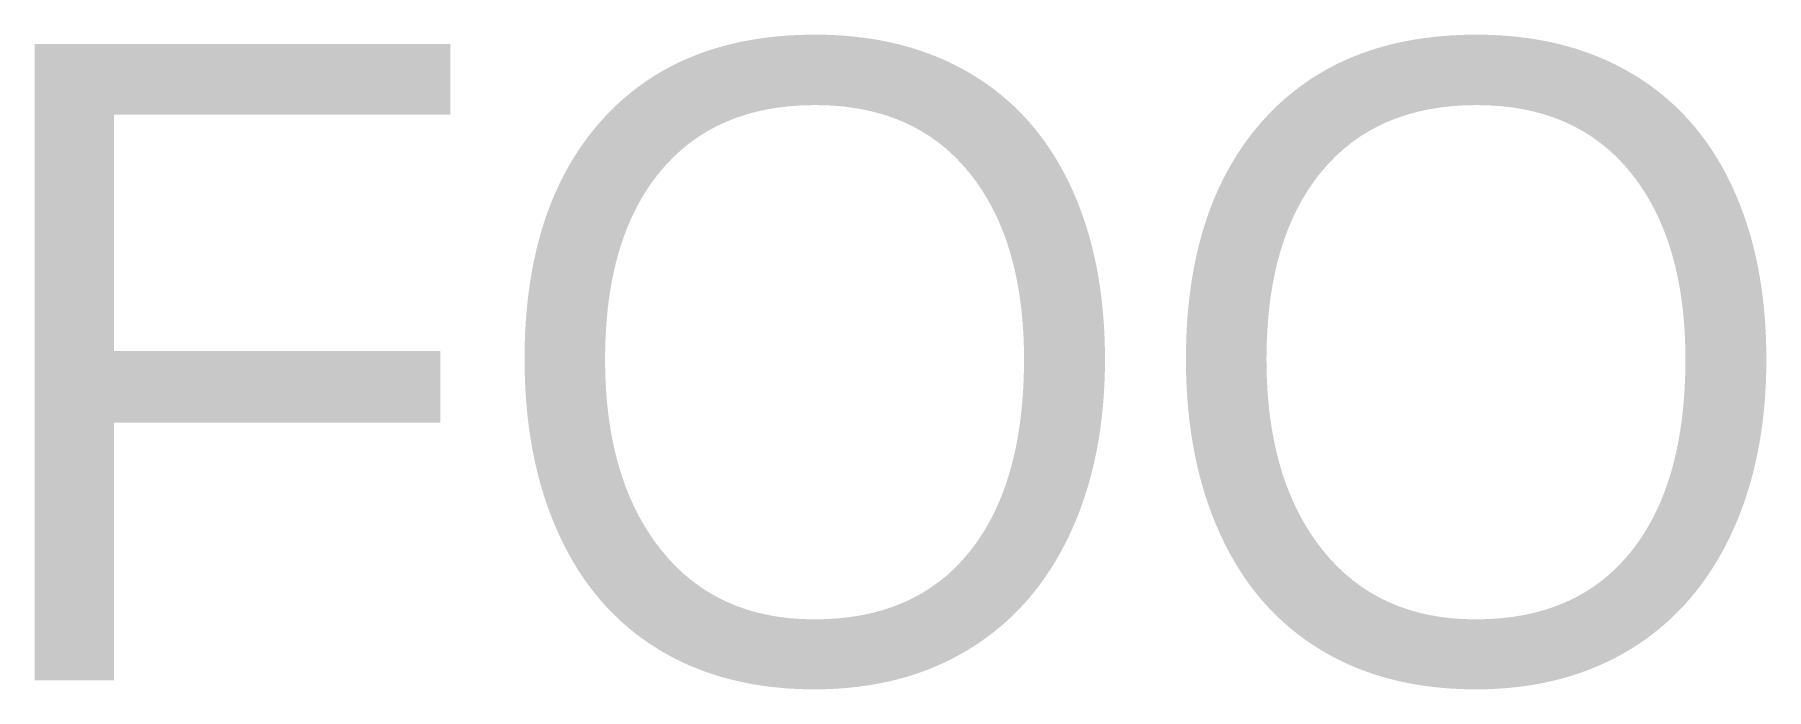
# Model space of a CAD drawing. Extents: x 1.022 to 1.567, y 0.997 to 1.203.
import ezdxf

# ---------------------------------------------------------------- set-up
doc = ezdxf.new("R2010")
doc.units = 0
doc.layers.get('0').update_dxf_attribs({"linetype": 'CONTINUOUS'})

msp = doc.modelspace()

# ---------------------------------------------------------------- texts
at = {"color": 0}
msp.add_text('FOO', height=0.2, dxfattribs=at).set_placement((1, 1))

doc.saveas('drawing.dxf')
